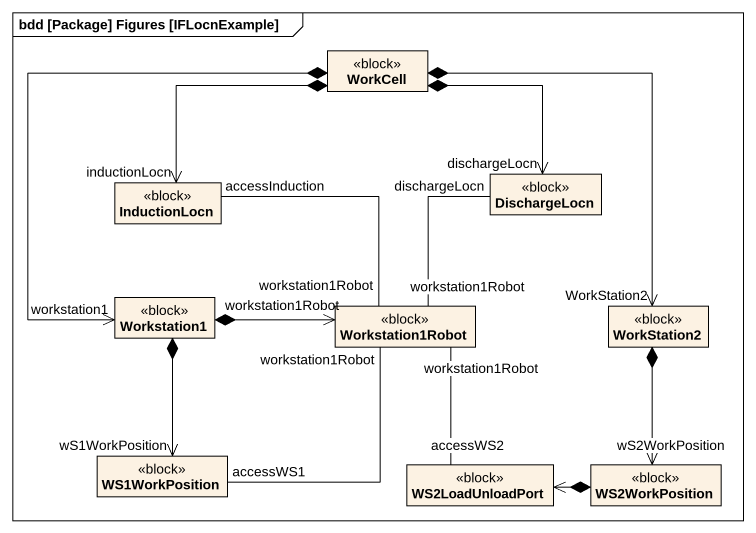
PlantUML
@startuml
mainframe bdd [Package] Figures [IFLocnExample]
hide circle
hide empty members
class WorkCell <<block>>
class InductionLocn <<block>>
class DischargeLocn <<block>>
class Workstation1 <<block>>
class Workstation1Robot <<block>>
class WorkStation2 <<block>>
class WS1WorkPosition <<block>>
class WS2LoadUnloadPort <<block>>
class WS2WorkPosition <<block>>
WorkCell *--> "inductionLocn" InductionLocn
WorkCell *--> "dischargeLocn" DischargeLocn
WorkCell *--> "workstation1" Workstation1
WorkCell *--> "WorkStation2" WorkStation2
Workstation1 *-right-> "workstation1Robot" Workstation1Robot
Workstation1 *--> "wS1WorkPosition" WS1WorkPosition
Workstation1Robot "workstation1Robot" -left- "accessInduction" InductionLocn
Workstation1Robot "workstation1Robot" -up- "dischargeLocn" DischargeLocn
Workstation1Robot "workstation1Robot" -- "accessWS1" WS1WorkPosition
Workstation1Robot "workstation1Robot" -- "accessWS2" WS2LoadUnloadPort
WorkStation2 *--> "wS2WorkPosition" WS2WorkPosition
WS2WorkPosition *-left-> WS2LoadUnloadPort
@enduml
